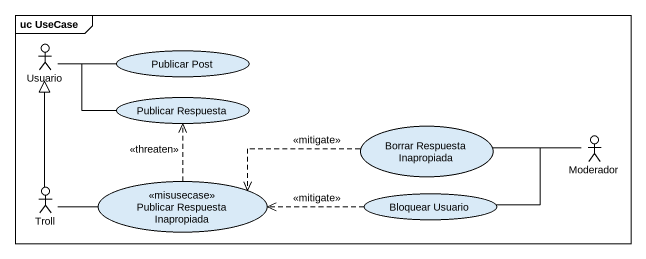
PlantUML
@startuml
mainframe uc UseCase
actor Usuario
usecase "Publicar Post" as Publicar_Post
usecase "Publicar Respuesta" as Publicar_Respuesta
usecase "Borrar Respuesta Inapropiada" as Borrar_Respuesta_Inapropiada
actor Moderador
actor Troll
usecase "Publicar Respuesta Inapropiada" as Publicar_Respuesta_2 <<misusecase>>
usecase "Bloquear Usuario" as Bloquear_Usuario
Usuario -right- Publicar_Post
Usuario -right- Publicar_Respuesta
Borrar_Respuesta_Inapropiada .left.> Publicar_Respuesta_2 : <<mitigate>>
Moderador -left- Borrar_Respuesta_Inapropiada
Moderador -left- Bloquear_Usuario
Troll -up-|> Usuario
Troll -right- Publicar_Respuesta_2
Publicar_Respuesta_2 .up.> Publicar_Respuesta : <<threaten>>
Bloquear_Usuario .left.> Publicar_Respuesta_2 : <<mitigate>>
@enduml
